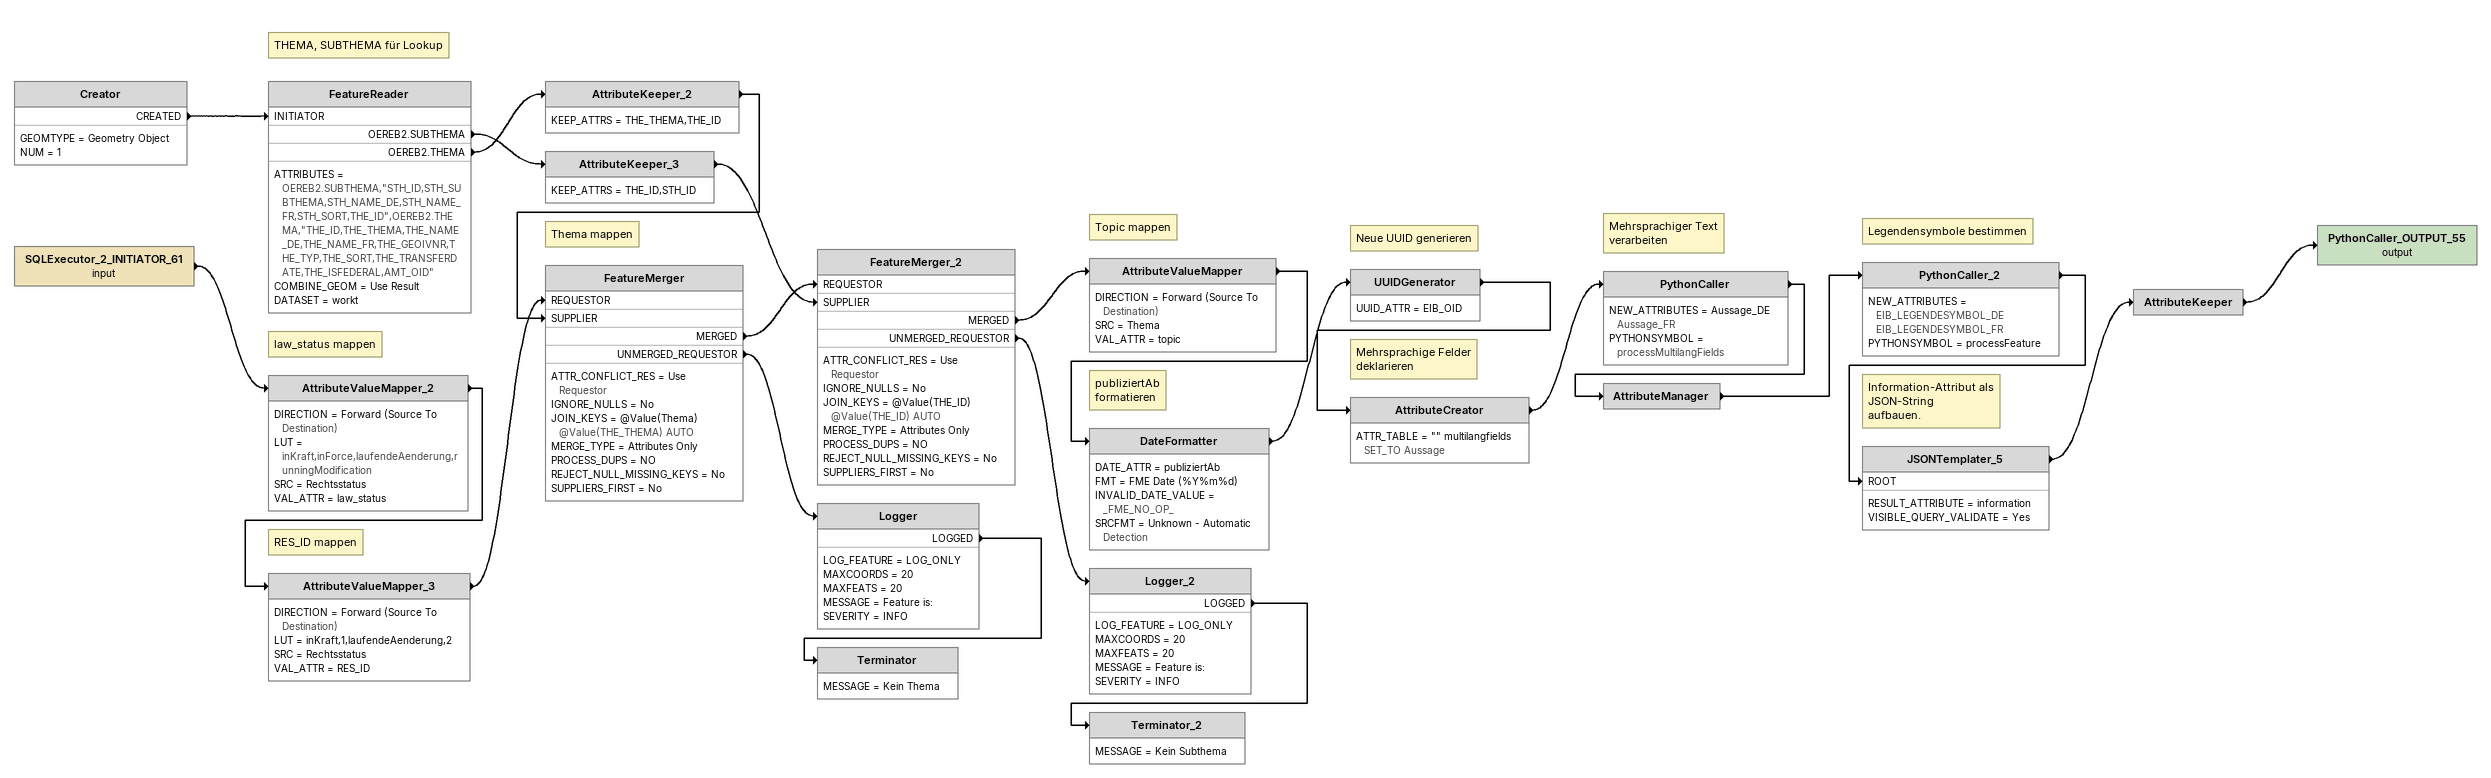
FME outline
Creator
    GEOMTYPE = Geometry Object
    NUM = 1
    CREATED -> FeatureReader [INITIATOR]
Note: THEMA, SUBTHEMA für Lookup
FeatureReader
    ATTRIBUTES = OEREB2.SUBTHEMA,"STH_ID,STH_SUBTHEMA,STH_NAME_DE,STH_NAME_FR,STH_SORT,THE_ID",OEREB2.THEMA,"THE_ID,THE_THEMA,THE_NAME_DE,THE_NAME_FR,THE_GEOIVNR,THE_TYP,THE_SORT,THE_TRANSFERDATE,THE_ISFEDERAL,AMT_OID"
    COMBINE_GEOM = Use Result
    DATASET = workt
    OEREB2.SUBTHEMA -> AttributeKeeper_3
    OEREB2.THEMA -> AttributeKeeper_2
AttributeKeeper_2
    KEEP_ATTRS = THE_THEMA,THE_ID
    -> FeatureMerger [SUPPLIER]
AttributeKeeper_3
    KEEP_ATTRS = THE_ID,STH_ID
    -> FeatureMerger_2 [SUPPLIER]
SQLExecutor_2_INITIATOR_61 (input)
    -> AttributeValueMapper_2
Note: law_status mappen
AttributeValueMapper_2
    DIRECTION = Forward (Source To Destination)
    LUT = inKraft,inForce,laufendeAenderung,runningModification
    SRC = Rechtsstatus
    VAL_ATTR = law_status
    -> AttributeValueMapper_3
Note: RES_ID mappen
AttributeValueMapper_3
    DIRECTION = Forward (Source To Destination)
    LUT = inKraft,1,laufendeAenderung,2
    SRC = Rechtsstatus
    VAL_ATTR = RES_ID
    -> FeatureMerger [REQUESTOR]
Note: Thema mappen
FeatureMerger
    ATTR_CONFLICT_RES = Use Requestor
    IGNORE_NULLS = No
    JOIN_KEYS = @Value(Thema) @Value(THE_THEMA) AUTO
    MERGE_TYPE = Attributes Only
    PROCESS_DUPS = NO
    REJECT_NULL_MISSING_KEYS = No
    SUPPLIERS_FIRST = No
    MERGED -> FeatureMerger_2 [REQUESTOR]
    UNMERGED_REQUESTOR -> Logger
FeatureMerger_2
    ATTR_CONFLICT_RES = Use Requestor
    IGNORE_NULLS = No
    JOIN_KEYS = @Value(THE_ID) @Value(THE_ID) AUTO
    MERGE_TYPE = Attributes Only
    PROCESS_DUPS = NO
    REJECT_NULL_MISSING_KEYS = No
    SUPPLIERS_FIRST = No
    MERGED -> AttributeValueMapper
    UNMERGED_REQUESTOR -> Logger_2
Note: Topic mappen
AttributeValueMapper
    DIRECTION = Forward (Source To Destination)
    SRC = Thema
    VAL_ATTR = topic
    -> DateFormatter
Note: publiziertAb / formatieren
DateFormatter
    DATE_ATTR = publiziertAb
    FMT = FME Date (%Y%m%d)
    INVALID_DATE_VALUE = _FME_NO_OP_
    SRCFMT = Unknown - Automatic Detection
    -> UUIDGenerator
Note: Neue UUID generieren
UUIDGenerator
    UUID_ATTR = EIB_OID
    -> AttributeCreator
Note: Mehrsprachige Felder / deklarieren
AttributeCreator
    ATTR_TABLE = "" multilangfields SET_TO Aussage
    -> PythonCaller
Note: Mehrsprachiger Text / verarbeiten
PythonCaller
    NEW_ATTRIBUTES = Aussage_DE Aussage_FR
    PYTHONSYMBOL = processMultilangFields
    -> AttributeManager
AttributeManager
    -> PythonCaller_2
Note: Legendensymbole bestimmen
PythonCaller_2
    NEW_ATTRIBUTES = EIB_LEGENDESYMBOL_DE EIB_LEGENDESYMBOL_FR
    PYTHONSYMBOL = processFeature
    -> JSONTemplater_5 [ROOT]
Note: Information-Attribut als JSON-String / aufbauen.
JSONTemplater_5
    RESULT_ATTRIBUTE = information
    VISIBLE_QUERY_VALIDATE = Yes
    -> AttributeKeeper
AttributeKeeper
    -> PythonCaller_OUTPUT_55 (output)
PythonCaller_OUTPUT_55 (output)
Logger_2
    LOG_FEATURE = LOG_ONLY
    MAXCOORDS = 20
    MAXFEATS = 20
    MESSAGE = Feature is:
    SEVERITY = INFO
    LOGGED -> Terminator_2
Terminator_2
    MESSAGE = Kein Subthema
Logger
    LOG_FEATURE = LOG_ONLY
    MAXCOORDS = 20
    MAXFEATS = 20
    MESSAGE = Feature is:
    SEVERITY = INFO
    LOGGED -> Terminator
Terminator
    MESSAGE = Kein Thema
